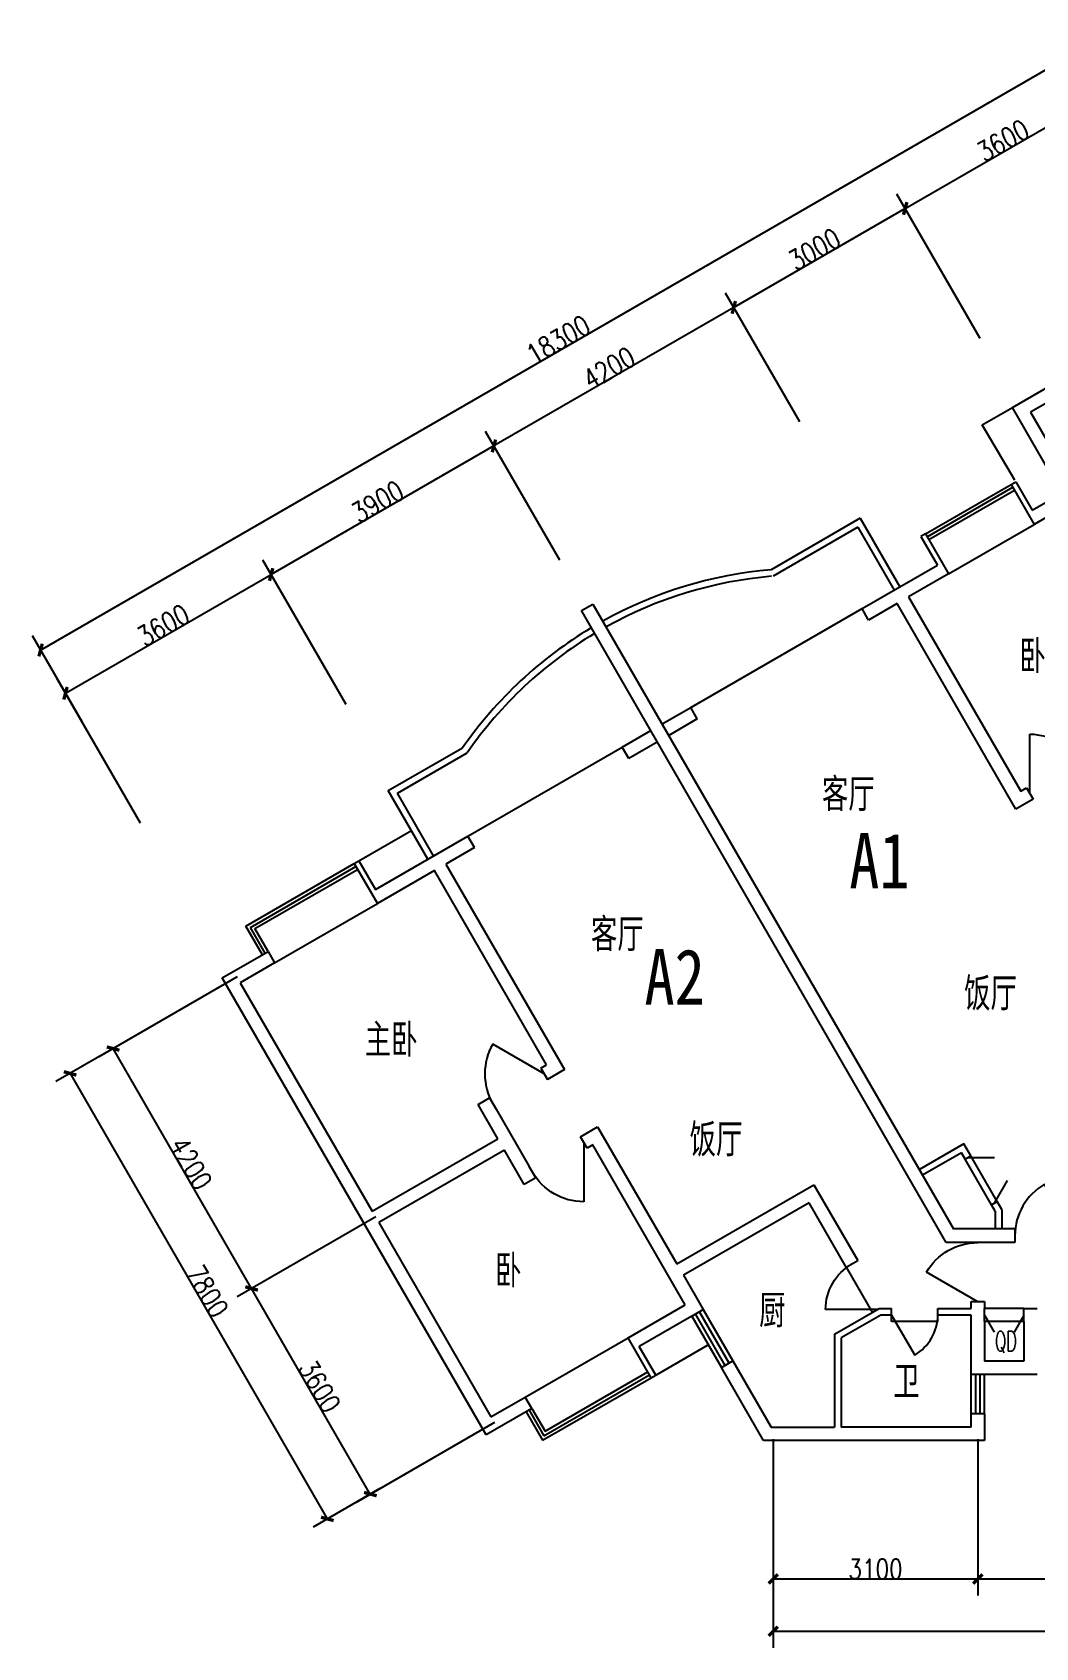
# Model space of a CAD drawing. Header units: millimetres. Extents: x 887 to 46100, y 472 to 33576.
# Drawn here: x 887 to 16099, y 9083 to 33576 of the extents above; entities that cross this region are included whole.
import ezdxf
from ezdxf.enums import TextEntityAlignment as Align

# ---------------------------------------------------------------- set-up
doc = ezdxf.new("R2010")
doc.units = ezdxf.units.MM
for name, color, linetype in [('GROUND', 2, 'Continuous'), ('PUB_DIM', 3, 'Continuous'), ('PUB_TEXT', 7, 'Continuous'), ('PUB_WINDW', 7, 'Continuous'), ('WALL', 255, 'Continuous'), ('WINDOW', 2, 'Continuous')]:
    doc.layers.add(name, color=color, linetype=linetype)
doc.styles.add('_HZTXT', font='txt', dxfattribs={"width": 0.8, "bigfont": 'HZTXT'})
doc.styles.add('_TXT', font='SIMPLEX.shx', dxfattribs={"width": 0.6})
doc.styles.add('DIM_FONT', font='SIMPLEX', dxfattribs={"width": 0.8})
doc.styles.add('SIMPLEX', font='SIMPLEX.SHX')
doc.styles.add('Z2', font='SimSun.ttf', dxfattribs={"width": 0.8})
doc.dimstyles.new('DIMN', dxfattribs={"dimtxt": 300, "dimasz": 1, "dimexe": 250, "dimexo": 300, "dimgap": 0.09, "dimtad": 1, "dimdec": 0, "dimzin": 0, "dimdsep": 46, "dimtxsty": 'DIM_FONT', "dimblk": '_DIMX', "dimcen": 0.09, "dimclrt": 7, "dimadec": 0, "dimazin": 0, "dimtfac": 1, "dimtdec": 0, "dimtix": 1, "dimtmove": 2, "dimatfit": 3, "dimldrblk": '_DIMX', "dimfxl": 1, "dimtolj": 1, "dimtzin": 0, "dimarcsym": 0})

# ---------------------------------------------------------------- blocks, each defined once
blk = doc.blocks.new('_DBLK')
blk.add_line((-0.5, 0), (0, -0.866))
blk.add_arc((-0.5, 0), 1, 300, 0)
at = {"style": 'SIMPLEX', "flags": 9}
blk.add_attdef('A', text='', height=1, dxfattribs=at).set_placement((0, 1.5), align=Align.MIDDLE)
blk = doc.blocks.new('_DIMX')
at = {"const_width": 50}
blk.add_lwpolyline([(-70, -70), (70, 70)], dxfattribs=at)
blk = doc.blocks.new('*D37')
at = {"layer": 'DEFPOINTS', "color": 0, "transparency": 16777216}
for p in [(5765, -11637), (3623, -12874), (7865, -15274)]:
    blk.add_point(p, dxfattribs=at)
at = {"layer": 'PUB_DIM', "color": 0, "lineweight": -2, "transparency": 16777216}
for p, q in [((5505, -11787), (3406, -12999)), ((5722, -16510), (3623, -12874)), ((7605, -15424), (5506, -16636))]:
    blk.add_line(p, q, dxfattribs=at)
for p, rotation in [((3623, -12874), 120), ((5723, -16511), 299.9999999999999)]:
    blk.add_blockref('_DIMX', p, dxfattribs=dict(at, rotation=rotation))
at = {"layer": 'PUB_DIM', "color": 7, "transparency": 16777216, "insert": (4803, -14617), "char_height": 300, "attachment_point": 5, "rotation": 300, "style": 'DIM_FONT'}
blk.add_mtext('\\A1;4200', dxfattribs=at)
blk = doc.blocks.new('*D38')
at = {"layer": 'DEFPOINTS', "color": 0, "transparency": 16777216}
for p in [(7865, -15274), (5723, -16511), (9665, -18392)]:
    blk.add_point(p, dxfattribs=at)
at = {"layer": 'PUB_DIM', "color": 0, "lineweight": -2, "transparency": 16777216}
for p, q in [((7605, -15424), (5506, -16636)), ((7522, -19628), (5723, -16512)), ((9405, -18542), (7306, -19754))]:
    blk.add_line(p, q, dxfattribs=at)
for p, rotation in [((5723, -16511), 120.0000000000001), ((7523, -19629), 300.0000000000001)]:
    blk.add_blockref('_DIMX', p, dxfattribs=dict(at, rotation=rotation))
at = {"layer": 'PUB_DIM', "color": 7, "transparency": 16777216, "insert": (6753, -17995), "char_height": 300, "attachment_point": 5, "rotation": 300, "style": 'DIM_FONT'}
blk.add_mtext('\\A1;3600', dxfattribs=at)
blk = doc.blocks.new('_WBLK')
for p, q in [((-0.5, 0.5), (0.5, 0.5)), ((0.5, 0.167), (-0.5, 0.167)), ((0.5, -0.167), (-0.5, -0.167)), ((-0.5, -0.5), (0.5, -0.5))]:
    blk.add_line(p, q)
at = {"style": 'SIMPLEX', "flags": 9}
blk.add_attdef('A', text='', height=1, dxfattribs=at).set_placement((0, 1.5), align=Align.MIDDLE)
blk = doc.blocks.new('M_A5KDS')
for p, q in [((-0.5, 0), (-0.25, -0.433)), ((0.5, 0), (0.25, -0.433))]:
    blk.add_line(p, q)
blk = doc.blocks.new('*D48')
at = {"layer": 'DEFPOINTS', "color": 0, "transparency": 16777216}
for p in [(13033, -1636), (16782, -2129), (14184, -3629)]:
    blk.add_point(p, dxfattribs=at)
at = {"layer": 'PUB_DIM', "color": 0, "lineweight": -2, "transparency": 16777216}
for p, q in [((16632, -1869), (15507, 80)), ((15631, -137), (13034, -1636)), ((14034, -3369), (12908, -1420))]:
    blk.add_line(p, q, dxfattribs=at)
for p, rotation in [((15632, -136), 30.00000000000006), ((13033, -1636), 210.0000000000001)]:
    blk.add_blockref('_DIMX', p, dxfattribs=dict(at, rotation=rotation))
at = {"layer": 'PUB_DIM', "color": 7, "transparency": 16777216, "insert": (14257, -756), "char_height": 300, "attachment_point": 5, "rotation": 30, "style": 'DIM_FONT'}
blk.add_mtext('\\A1;3000', dxfattribs=at)
blk = doc.blocks.new('*D49')
at = {"layer": 'DEFPOINTS', "color": 0, "transparency": 16777216}
for p in [(14184, -3629), (9396, -3736), (10547, -5729)]:
    blk.add_point(p, dxfattribs=at)
at = {"layer": 'PUB_DIM', "color": 0, "lineweight": -2, "transparency": 16777216}
for p, q in [((14034, -3369), (12908, -1420)), ((13033, -1637), (9397, -3736)), ((10397, -5469), (9271, -3520))]:
    blk.add_line(p, q, dxfattribs=at)
for p, rotation in [((13033, -1636), 30.00000000000006), ((9396, -3736), 210.0000000000001)]:
    blk.add_blockref('_DIMX', p, dxfattribs=dict(at, rotation=rotation))
at = {"layer": 'PUB_DIM', "color": 7, "transparency": 16777216, "insert": (11140, -2556), "char_height": 300, "attachment_point": 5, "rotation": 30, "style": 'DIM_FONT'}
blk.add_mtext('\\A1;4200', dxfattribs=at)
blk = doc.blocks.new('*D50')
at = {"layer": 'DEFPOINTS', "color": 0, "transparency": 16777216}
for p in [(6019, -5686), (10547, -5729), (7169, -7679)]:
    blk.add_point(p, dxfattribs=at)
at = {"layer": 'PUB_DIM', "color": 0, "lineweight": -2, "transparency": 16777216}
for p, q in [((10397, -5469), (9271, -3520)), ((9395, -3737), (6020, -5686)), ((7019, -7419), (5894, -5470))]:
    blk.add_line(p, q, dxfattribs=at)
for p, rotation in [((9396, -3736), 30.00000000000006), ((6019, -5686), 210)]:
    blk.add_blockref('_DIMX', p, dxfattribs=dict(at, rotation=rotation))
at = {"layer": 'PUB_DIM', "color": 7, "transparency": 16777216, "insert": (7632, -4581), "char_height": 300, "attachment_point": 5, "rotation": 30, "style": 'DIM_FONT'}
blk.add_mtext('\\A1;3900', dxfattribs=at)
blk = doc.blocks.new('1T4F31深院')
at = {"layer": 'GROUND'}
for p, q in [((12379.1, -7702.6), (14977.1, -6202.6)), ((9001.6, -9652.6), (11339.8, -8302.6)), ((7348.6, -10029.6), (8145.3, -9569.6)), ((16939.8, -15243.1), (16539.8, -14550.3)), ((17026.4, -15193.1), (16626.4, -14500.3)), ((14738.2, -16188.7), (15138.2, -16881.5)), ((17431.8, -16813.8), (16831.8, -16813.8)), ((16125.4, -17013.8), (15425.4, -17013.8)), ((17431.8, -17013.8), (16831.8, -17013.8)), ((11848.6, -17823.8), (12645.3, -17363.8))]:
    blk.add_line(p, q, dxfattribs=at)
at = {"layer": 'WALL'}
for p, q in [((17258.2, -3153.6), (18124.3, -2653.6)), ((18224.3, -2826.8), (17531.4, -3226.8)), ((18008.2, -4452.6), (17258.2, -3153.6)), ((17531.4, -3226.8), (19981.4, -7470.3)), ((17238.6, -4319.6), (17307.9, -4279.6)), ((17238.6, -4319.6), (17588.6, -4925.8)), ((17307.9, -4279.6), (17557.9, -4712.6)), ((17557.9, -4712.6), (18008.2, -4452.6)), ((18108.2, -4625.8), (17588.6, -4925.8)), ((15939.6, -5069.6), (15870.3, -5109.6)), ((15870.3, -5109.6), (16120.3, -5542.6)), ((15939.6, -5069.6), (16289.6, -5675.8)), ((14977.1, -6202.6), (16120.3, -5542.6)), ((16289.6, -5675.8), (15683.4, -6025.8)), ((15683.4, -6025.8), (17383.4, -8970.3)), ((10722.8, -6233.9), (10896, -6133.9)), ((16253.8, -15813.8), (10722.8, -6233.9)), ((10896, -6133.9), (16365.7, -15607.7)), ((15077.1, -6375.8), (14977.1, -6202.6)), ((15510.1, -6125.8), (15077.1, -6375.8)), ((17310.1, -9243.5), (15510.1, -6125.8)), ((11946, -7952.6), (12379.1, -7702.6)), ((12479.1, -7875.8), (12379.1, -7702.6)), ((11339.8, -8302.6), (11772.8, -8052.6)), ((12479.1, -7875.8), (12046, -8125.8)), ((11439.8, -8475.8), (11339.8, -8302.6)), ((11872.8, -8225.8), (11439.8, -8475.8)), ((17383.4, -8970.3), (17470, -8920.3)), ((17470, -8920.3), (17570, -9093.5)), ((17570, -9093.5), (17310.1, -9243.5)), ((7598.6, -10462.6), (9001.6, -9652.6)), ((9101.6, -9825.8), (9001.6, -9652.6)), ((7279.3, -10069.6), (7348.6, -10029.6)), ((7348.6, -10029.6), (7598.6, -10462.6)), ((9101.6, -9825.8), (8668.5, -10075.8)), ((7279.3, -10069.6), (7629.3, -10675.8)), ((8495.3, -10175.8), (7629.3, -10675.8)), ((10195.3, -13120.3), (8495.3, -10175.8)), ((8668.5, -10075.8), (10468.5, -13193.5)), ((5277.7, -11802.6), (5971.8, -11401.8)), ((5971.8, -11401.8), (6071.8, -11575)), ((6070.5, -11575.8), (5550.9, -11875.8)), ((9277.7, -18730.8), (5277.7, -11802.6)), ((5550.9, -11875.8), (7550.9, -15339.9)), ((10108.7, -13170.3), (10195.3, -13120.3)), ((10108.7, -13170.3), (10208.7, -13343.5)), ((10468.5, -13193.5), (10208.7, -13343.5)), ((9156.1, -13720.3), (9329.3, -13620.3)), ((9329.3, -13620.3), (9429.3, -13793.5)), ((9456.1, -14239.9), (9156.1, -13720.3)), ((9429.3, -13793.5), (9929.3, -14659.5)), ((10708.7, -14209.5), (10968.5, -14059.5)), ((10968.5, -14059.5), (12168.5, -16138)), ((7550.9, -15339.9), (9456.1, -14239.9)), ((9556.1, -14413.1), (7650.9, -15513.1)), ((9856.1, -14932.7), (9556.1, -14413.1)), ((10808.7, -14382.7), (10708.7, -14209.5)), ((10895.3, -14332.7), (10808.7, -14382.7)), ((12295.3, -16757.6), (10895.3, -14332.7)), ((16521, -14317.9), (15846, -14707.6)), ((16626.4, -14500.3), (16521, -14317.9)), ((10029.3, -14832.7), (9929.3, -14659.5)), ((16484.4, -14454.5), (15896, -14794.2)), ((16539.8, -14550.3), (16484.4, -14454.5)), ((16539.8, -14550.3), (16626.4, -14500.3)), ((10029.3, -14832.7), (9856.1, -14932.7)), ((12168.5, -16138), (14247, -14938)), ((14247, -14938), (14911.4, -16088.7)), ((14173.8, -15211.2), (12268.5, -16311.2)), ((14738.2, -16188.7), (14173.8, -15211.2)), ((16939.8, -15243.1), (17026.4, -15193.1)), ((16995.1, -15338.9), (16939.8, -15243.1)), ((16995.1, -15338.9), (16995.1, -15607.7)), ((17095.1, -15312.1), (17026.4, -15193.1)), ((17095.1, -15312.1), (17095.1, -15607.7)), ((7650.9, -15513.1), (9350.9, -18457.6)), ((17295.1, -15607.7), (16365.7, -15607.7)), ((17295.1, -15607.7), (17295.1, -15813.8)), ((17295.1, -15813.8), (16253.8, -15813.8)), ((14738.2, -16188.7), (14911.4, -16088.7)), ((12268.5, -16311.2), (12568.5, -16830.8)), ((11429.3, -17257.6), (12295.3, -16757.6)), ((12395.3, -16930.8), (12568.5, -16830.8)), ((14562.1, -17202.5), (15235.3, -16813.8)), ((15235.3, -16813.8), (15425.4, -16813.8)), ((15425.4, -17013.8), (15425.4, -16813.8)), ((16125.4, -16813.8), (16631.8, -16813.8)), ((16125.4, -17013.8), (16125.4, -16813.8)), ((16631.8, -16813.8), (16631.8, -16707.7)), ((16631.8, -16707.7), (16831.8, -16707.7)), ((16831.8, -16707.7), (16831.8, -16813.8)), ((16831.8, -17013.8), (16831.8, -16813.8)), ((17431.8, -16813.8), (17631.8, -16813.8)), ((17431.8, -17013.8), (17431.8, -16813.8)), ((12395.3, -16930.8), (11598.6, -17390.8)), ((15262.1, -16913.8), (14662.1, -17260.2)), ((15425.4, -16913.8), (15262.1, -16913.8)), ((16631.8, -16913.8), (16125.4, -16913.8)), ((16631.8, -17813.8), (16631.8, -16913.8)), ((16831.8, -17013.8), (16831.8, -17613.8)), ((17431.8, -17013.8), (17431.8, -17613.8)), ((11779.3, -17863.8), (11429.3, -17257.6)), ((14562.1, -17202.5), (14562.1, -18613.8)), ((14662.1, -17260.2), (14662.1, -18613.8)), ((11848.6, -17823.8), (11598.6, -17390.8)), ((12845.3, -17710.2), (13018.5, -17610.2)), ((13018.5, -17610.2), (13598, -18613.8)), ((17431.8, -17613.8), (16831.8, -17613.8)), ((11779.3, -17863.8), (11848.6, -17823.8)), ((13482.5, -18813.8), (12845.3, -17710.2)), ((16831.8, -17813.8), (16631.8, -17813.8)), ((17631.8, -17813.8), (16831.8, -17813.8)), ((9971.8, -18330), (9277.7, -18730.8)), ((9350.9, -18457.6), (9871.8, -18156.8)), ((9971.8, -18330), (9871.8, -18156.8)), ((13598, -18613.8), (14562.1, -18613.8)), ((16631.8, -18613.8), (14662.1, -18613.8)), ((16831.8, -18413.8), (16631.8, -18413.8)), ((16631.8, -18613.8), (16631.8, -18413.8)), ((16831.8, -18413.8), (16831.8, -18813.8)), ((16831.8, -18813.8), (13482.5, -18813.8))]:
    blk.add_line(p, q, dxfattribs=at)
at = {"layer": 'WINDOW'}
for p, q in [((16800.6, -3417.8), (17258.2, -3153.6)), ((17295.2, -4257.7), (16800.6, -3417.8)), ((15939.6, -5069.6), (17238.6, -4319.6)), ((15964.6, -5112.9), (17263.6, -4362.9)), ((15989.6, -5156.2), (17288.6, -4406.2)), ((14948.5, -4833.5), (13597.7, -5613.4)), ((14948.5, -4833.5), (15548.5, -5872.7)), ((14911.9, -4970.1), (13628.4, -5711.1)), ((14911.9, -4970.1), (15461.9, -5922.7)), ((16289.6, -5675.8), (17588.6, -4925.8)), ((7795.3, -8963.4), (8921.2, -8313.4)), ((7931.9, -9000), (8990.5, -8388.8)), ((8395.3, -10002.6), (7795.3, -8963.4)), ((8481.9, -9952.6), (7931.9, -9000)), ((5635.2, -11018.8), (7279.3, -10069.6)), ((5703.5, -11037.1), (7304.3, -10112.9)), ((5771.8, -11055.4), (7329.3, -10156.2)), ((6070.5, -11575.8), (7629.3, -10675.8)), ((5885.2, -11451.8), (5635.2, -11018.8)), ((5928.5, -11426.8), (5703.5, -11037.1)), ((5971.8, -11401.8), (5771.8, -11055.4)), ((9871.8, -18156.8), (11429.3, -17257.6)), ((10135.2, -18813), (11779.3, -17863.8)), ((10153.5, -18744.7), (11754.3, -17820.5)), ((10171.8, -18676.4), (11729.3, -17777.2)), ((9870.5, -18157.6), (9871.8, -18156.8)), ((9928.5, -18355), (10153.5, -18744.7)), ((9971.8, -18330), (10171.8, -18676.4)), ((9885.2, -18380), (10135.2, -18813))]:
    blk.add_line(p, q, dxfattribs=at)
for radius, start, end in [(6368, 94.91309, 119.10022), (6268, 94.91309, 119.08587), (6368, 120.89978, 145.08691), (6268, 120.91413, 145.28953)]:
    blk.add_arc((14143.1, -11958), radius, start, end, dxfattribs=at)
for name, p, xscale, yscale, zscale, rotation in [('_DBLK', (17909.7, -8781.9), -900, 900, 900, 210), ('_DBLK', (9769, -13481.9), -900, -900, 900, 30), ('_DBLK', (10369, -14521.1), -900, 900, 900, 30), ('M_A5KDS', (16783.1, -14871.7), 800, -800, 800, 300.0000000000001), ('_DBLK', (17745.1, -15710.7), 900, 900, 900, 180), ('_DBLK', (16731.8, -16266), 900, -900, 900, 90), ('_DBLK', (15024.8, -16485.1), -800, 800, 800, 300.0000000000001), ('_WBLK', (12706.9, -17270.5), 900, 200.0000000000241, 900, 300.0000000000001), ('_WBLK', (16731.8, -18113.8), 600, 200.0000000000182, 600, 90)]:
    blk.add_blockref(name, p, dxfattribs=dict(at, xscale=xscale, yscale=yscale, zscale=zscale, rotation=rotation))
for name, p, xscale, yscale, zscale in [('_DBLK', (15775.4, -16913.8), 700, 700, 700), ('M_A5KDS', (17131.8, -16913.8), 600, 600, 600)]:
    blk.add_blockref(name, p, dxfattribs=dict(at, xscale=xscale, yscale=yscale, zscale=zscale))
at = {"layer": 'PUB_TEXT'}
for s, height, style, width, p in [('卧', 500, '_HZTXT', 0.8, (17362.8, -7180.7)), ('客厅', 500, '_HZTXT', 0.8, (14369.7, -9274.4)), ('客厅', 500, '_HZTXT', 0.8, (10867.6, -11398)), ('饭厅', 500, '_HZTXT', 0.8, (16524.8, -12295.3)), ('主卧', 500, '_HZTXT', 0.8, (7438.7, -12997.8)), ('饭厅', 500, '_HZTXT', 0.8, (12364.2, -14508.6)), ('卧', 500, '_HZTXT', 0.8, (9414.2, -16497.3)), ('厨', 500, '_HZTXT', 0.8, (13417.3, -17101.2)), ('QD', 300, '_TXT', 0.6, (16993, -17460.5)), ('卫', 500, '_HZTXT', 0.8, (15452.7, -18178))]:
    blk.add_text(s, height=height, dxfattribs=dict(at, style=style, width=width)).set_placement(p)
at = {"layer": 'PUB_TEXT', "style": 'Z2', "width": 0.8}
for s, p in [('A1', (14783.7, -10444.3)), ('A2', (11678.4, -12206))]:
    blk.add_text(s, height=840, rotation=360, dxfattribs=at).set_placement(p)
at = {"layer": 'PUB_DIM'}
for p1, p2, distance in [((3301.7, -8180.1), (19150, 969.9), 1557), ((16919.8, -2367.4), (20037.5, -567.4), 2576.6), ((4189.3, -9717.4), (7306.9, -7917.4), 2576.6), ((4026.6, -12640.4), (7926.6, -19395.4), -1219.3), ((13631.9, -18498), (16731.8, -18498), -2418), ((16731.8, -18498), (20931.9, -18498), -2418), ((13631.9, -20384.2), (35431.9, -20384.2), -1323.6)]:
    blk.add_aligned_dim(p1=p1, p2=p2, distance=distance, dimstyle='DIMN', dxfattribs=at).render()
for p1, p2, distance, picture, middle in [((16782.3, -2129.3), (14184.3, -3629.3), -2301.6, '*D48', (14257.5, -756.1)), ((14184.3, -3629.3), (10547, -5729.3), -2301.6, '*D49', (11139.8, -2556.1)), ((10547, -5729.3), (7169.5, -7679.3), -2301.6, '*D50', (7632.4, -4581.1)), ((7864.7, -15274.2), (5764.7, -11636.8), 2473.4, '*D37', (4802.7, -14617.1)), ((9664.7, -18391.8), (7864.7, -15274.2), 2473.4, '*D38', (6752.7, -17994.6))]:
    dim = blk.add_aligned_dim(p1=p1, p2=p2, distance=distance, dimstyle='DIMN', dxfattribs=at)
    dim.commit()
    dim.dimension.update_dxf_attribs({"geometry": picture, "text_midpoint": middle})

msp = doc.modelspace()

# ---------------------------------------------------------------- block references
at = {"layer": 'PUB_WINDW'}
msp.add_blockref('1T4F31深院', (-1511, 31041), dxfattribs=at)

doc.saveas('drawing.dxf')
